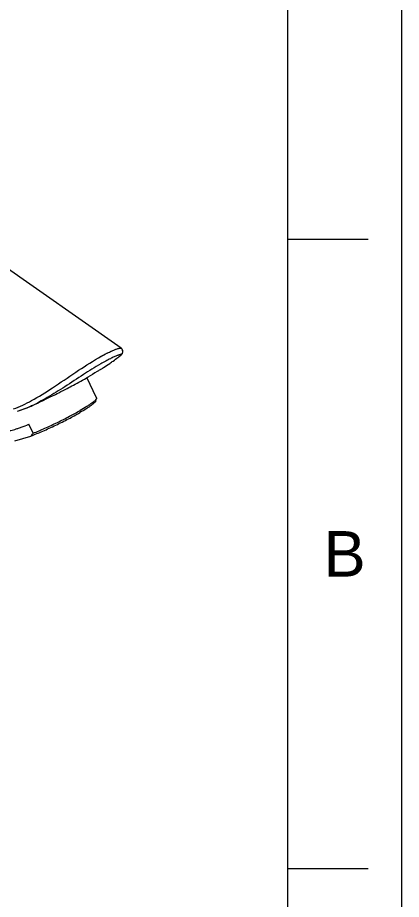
# Model space of a CAD drawing. Header units: millimetres. Extents: x 1991 to 2585, y -1131 to -711.
# Drawn here: x 2536.8 to 2584.5, y -886 to -776.3 of the extents above; entities that cross this region are included whole.
import ezdxf

# ---------------------------------------------------------------- set-up
doc = ezdxf.new("R2010")
doc.units = ezdxf.units.MM
doc.header["$LTSCALE"] = 0.1
doc.layers.get('0').update_dxf_attribs({"lineweight": 13})
doc.layers.add('DIM', color=3, linetype='Continuous', lineweight=9)
doc.styles.get("Standard").update_dxf_attribs({"font": 'arial.ttf'})

msp = doc.modelspace()

# ---------------------------------------------------------------- linework, layer by layer
for p, q in [((2570.4, -1117.253), (2570.4, -725.536)), ((2570.4, -803.879), (2580.4, -803.879)), ((2570.4, -882.223), (2580.4, -882.223))]:
    msp.add_line(p, q)
at = {"color": 7, "linetype": 'Continuous'}
for p, q in [((2549.654, -817.462), (2518.04, -795.295)), ((2549.655, -817.462), (2549.655, -817.462)), ((2549.655, -817.462), (2549.655, -817.462)), ((2549.777, -817.583), (2549.655, -817.462)), ((2549.666, -818.296), (2549.693, -818.272)), ((2549.666, -818.296), (2549.685, -818.279)), ((2549.685, -818.279), (2549.748, -818.215)), ((2549.693, -818.272), (2549.758, -818.202)), ((2549.748, -818.215), (2549.816, -818.111)), ((2549.758, -818.202), (2549.828, -818.087)), ((2549.853, -817.741), (2549.777, -817.583)), ((2549.859, -817.765), (2549.784, -817.593)), ((2549.816, -818.111), (2549.867, -817.951)), ((2549.828, -818.087), (2549.87, -817.921)), ((2549.87, -817.921), (2549.853, -817.741)), ((2549.867, -817.951), (2549.859, -817.765)), ((2546.615, -823.643), (2545.41, -821.125)), ((2540.089, -823.902), (2540.072, -823.91)), ((2546.495, -824.051), (2546.613, -823.722)), ((2546.615, -823.643), (2546.613, -823.722)), ((2536.781, -825.32), (2537.986, -824.87)), ((2536.781, -825.32), (2537.814, -824.941)), ((2537.814, -824.941), (2538.474, -824.657)), ((2537.986, -824.87), (2538.477, -824.655)), ((2538.477, -824.655), (2538.473, -824.657)), ((2538.484, -824.652), (2538.474, -824.657)), ((2538.475, -824.657), (2538.474, -824.657)), ((2536.781, -825.32), (2536.781, -825.32)), ((2538.711, -828.048), (2538.174, -826.927)), ((2536.452, -828.993), (2538.426, -828.392))]:
    msp.add_line(p, q, dxfattribs=at)
msp.add_lwpolyline([(2549.784, -817.593), (2549.667, -817.471), (2549.655, -817.462)], dxfattribs=at)
for centre, radius, start, end in [((2537.842, -803.869), 18.652, 307.78159, 309.33809), ((2537.864, -803.897), 18.617, 307.77981, 309.33919), ((2531.149, -794.607), 30.083, 302.85199, 304.6419), ((2531.173, -794.643), 30.039, 302.85068, 304.64388), ((2533.839, -798.499), 25.352, 304.6389, 305.80416), ((2533.807, -798.452), 25.409, 304.6407, 305.80248), ((2536.232, -801.803), 21.272, 305.78297, 307.79821), ((2536.206, -801.768), 21.315, 305.7854, 307.796), ((2527.417, -788.868), 36.928, 302.09194, 302.88646), ((2527.434, -788.896), 36.896, 302.09174, 302.8873), ((2512.848, -764.38), 65.426, 298.16757, 299.97403), ((2502.965, -745.966), 86.324, 296.82808, 297.58604), ((2506.146, -752.042), 79.466, 297.58215, 298.22837), ((2499.49, -739.1), 94.02, 294.49586, 295.57135), ((2499.49, -739.1), 94.02, 294.49568, 295.57135), ((2499.258, -738.607), 94.565, 295.58099, 296.26425), ((2500.326, -740.769), 92.153, 296.26307, 296.83358), ((2531.204, -808.7), 17.535, 294.50469, 294.7797)]:
    msp.add_arc(centre, radius, start, end, dxfattribs=at)
for points, knots in [([(2546.832, -818.675), (2547.204, -818.46), (2547.735, -818.168), (2548.411, -817.842), (2548.81, -817.669), (2549.134, -817.548), (2549.377, -817.476), (2549.533, -817.447), (2549.616, -817.448), (2549.645, -817.456), (2549.655, -817.462)], [0, 0, 0, 0, 0.4157825, 0.5854817, 0.7257693, 0.8373621, 0.9189074, 0.9721042, 0.9888817, 1, 1, 1, 1]), ([(2546.832, -818.675), (2547.127, -818.505), (2547.668, -818.204), (2548.41, -817.837), (2548.983, -817.598), (2549.309, -817.492), (2549.442, -817.465)], [0, 0, 0, 0, 0.3540191, 0.6439753, 0.8597103, 1, 1, 1, 1]), ([(2549.666, -818.296), (2549.676, -818.288), (2549.691, -818.277), (2549.7, -818.245), (2549.663, -818.238), (2549.619, -818.243), (2549.544, -818.258), (2549.446, -818.286), (2549.321, -818.328), (2549.101, -818.412), (2548.763, -818.557), (2548.289, -818.786), (2547.728, -819.081), (2547.329, -819.306), (2547.117, -819.428)], [0, 0, 0, 0, 0.0131509, 0.0196514, 0.0277468, 0.0439463, 0.0694086, 0.1044784, 0.1496148, 0.2052679, 0.346654, 0.5281879, 0.7478481, 1, 1, 1, 1]), ([(2549.666, -818.296), (2549.676, -818.288), (2549.691, -818.277), (2549.7, -818.245), (2549.663, -818.238), (2549.619, -818.243), (2549.544, -818.258), (2549.446, -818.286), (2549.321, -818.328), (2549.101, -818.412), (2548.763, -818.557), (2548.289, -818.786), (2547.728, -819.081), (2547.329, -819.306), (2547.117, -819.428)], [0, 0, 0, 0, 0.0131525, 0.0196538, 0.0277483, 0.0439465, 0.0694077, 0.1044765, 0.1496121, 0.2052646, 0.3466503, 0.5281845, 0.747846, 1, 1, 1, 1]), ([(2549.442, -817.465), (2549.488, -817.456), (2549.556, -817.445), (2549.634, -817.448), (2549.655, -817.462)], [0, 0, 0, 0, 0.6518253, 1, 1, 1, 1]), ([(2536.287, -825.029), (2537.054, -824.737), (2538.72, -823.942), (2541.259, -822.333), (2543.966, -820.466), (2545.873, -819.229), (2546.832, -818.675)], [0, 0, 0, 0, 0.1996391, 0.44756, 0.7304954, 1, 1, 1, 1]), ([(2536.287, -825.03), (2537.054, -824.737), (2538.72, -823.942), (2541.259, -822.333), (2543.967, -820.466), (2545.873, -819.229), (2546.832, -818.675)], [0, 0, 0, 0, 0.199637, 0.4475569, 0.7304933, 1, 1, 1, 1]), ([(2547.117, -819.428), (2546.387, -819.85), (2544.896, -820.784), (2542.709, -822.231), (2540.579, -823.582), (2539.161, -824.343), (2538.484, -824.652)], [0, 0, 0, 0, 0.250648, 0.5227076, 0.7789911, 1, 1, 1, 1]), ([(2547.036, -820.154), (2546.916, -820.229), (2546.42, -820.537), (2545.918, -820.834), (2545.535, -821.055)], [0, 0, 0, 0, 0.2431424, 1, 1, 1, 1]), ([(2546.613, -823.722), (2546.607, -823.739), (2546.588, -823.776), (2546.53, -823.858), (2546.417, -823.974), (2546.236, -824.129), (2546, -824.308), (2545.712, -824.508), (2545.235, -824.817), (2544.848, -825.048), (2544.575, -825.206)], [0, 0, 0, 0, 0.0214452, 0.0481891, 0.1187042, 0.2124943, 0.3291629, 0.4677213, 0.6268416, 1, 1, 1, 1]), ([(2546.495, -824.051), (2546.489, -824.067), (2546.471, -824.102), (2546.415, -824.181), (2546.307, -824.293), (2546.134, -824.441), (2545.908, -824.612), (2545.631, -824.804), (2545.175, -825.1), (2544.804, -825.322), (2544.542, -825.473)], [0, 0, 0, 0, 0.0214445, 0.0481918, 0.118715, 0.2125105, 0.3291769, 0.4677389, 0.626855, 1, 1, 1, 1]), ([(2538.426, -828.392), (2538.924, -828.201), (2539.965, -827.769), (2541.531, -827.053), (2543.078, -826.284), (2544.075, -825.743), (2544.542, -825.473)], [0, 0, 0, 0, 0.2359799, 0.4983195, 0.7615214, 1, 1, 1, 1]), ([(2538.711, -828.048), (2539.204, -827.85), (2540.216, -827.416), (2541.724, -826.713), (2543.191, -825.975), (2544.133, -825.461), (2544.575, -825.206)], [0, 0, 0, 0, 0.244344, 0.5065653, 0.7654326, 1, 1, 1, 1]), ([(2535.416, -827.768), (2535.473, -827.771), (2535.606, -827.761), (2535.832, -827.721), (2536.112, -827.654), (2536.441, -827.559), (2536.818, -827.437), (2537.404, -827.231), (2537.859, -827.054), (2538.174, -826.927)], [0, 0, 0, 0, 0.0588436, 0.138146, 0.2376566, 0.3565886, 0.4938045, 0.6478922, 1, 1, 1, 1]), ([(2538.426, -828.392), (2538.452, -828.365), (2538.553, -828.256), (2538.646, -828.139), (2538.711, -828.048)], [0, 0, 0, 0, 0.2468923, 1, 1, 1, 1])]:
    msp.add_open_spline(points, degree=3, knots=knots, dxfattribs=at)
msp.add_open_spline([(2549.655, -817.462), (2549.655, -817.462), (2549.655, -817.462), (2549.655, -817.462)], degree=3, dxfattribs=at)
for p in [(2570.4, -803.879), (2570.4, -882.223)]:
    msp.add_point(p)
at = {"layer": 'DIM', "color": 7}
msp.add_lwpolyline([(1990.602, -711.394), (2584.542, -711.394), (2584.542, -1131.394), (1990.602, -1131.394)], close=True, dxfattribs=at)

# ---------------------------------------------------------------- texts
at = {"insert": (2577.471, -843.051), "char_height": 5.657, "attachment_point": 5}
msp.add_mtext_dynamic_manual_height_columns('B', width=10, gutter_width=12.5, heights=[0], dxfattribs=at)

doc.saveas('drawing.dxf')
